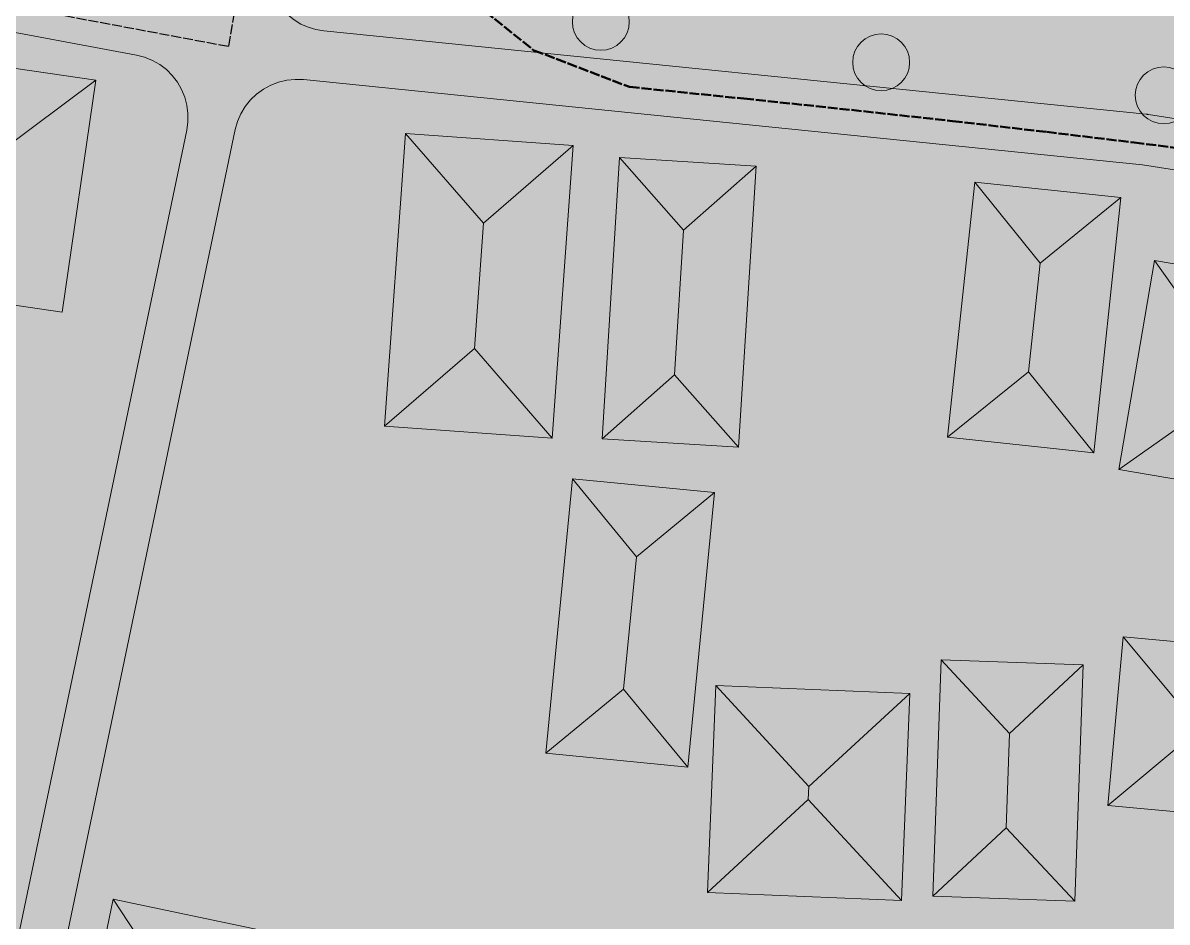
# Model space of a CAD drawing. Header units: metres. Extents: x 305909 to 307171, y 9156037 to 9156671.
# Drawn here: x 306338.6 to 306410.9, y 9156295.6 to 9156352.5 of the extents above; entities that cross this region are included whole.
import ezdxf

# ---------------------------------------------------------------- set-up
doc = ezdxf.new("R2010")
doc.units = ezdxf.units.M
doc.linetypes.add('DASHED2', pattern=[0.762, 0.635, -0.127])
for name, color, linetype, lineweight, true_color in [('B-BANGUNAN_PERMUKIMAN', 7, 'Continuous', 13, 0xf0cd8c), ('B-BAYANGAN', 7, 'Continuous', 0, 0x76786c), ('J-PERKERASAN_JALAN', 7, 'Continuous', 9, 0x989896), ('T-JALUR_WISATA_EDUKASI', 7, 'DASHED2', 50, 0xe66e00), ('T-KLASTER_UMKM_PERLUASAN', 7, 'DASHED2', 25, 0xe6a046), ('V-POHON_PENEDUH', 7, 'Continuous', 13, 0x288232), ('Z-R', 7, 'Continuous', 0, 0xfaf4e6), ('Z-R-UP', 7, 'Continuous', 0, 0xffecc8)]:
    doc.layers.add(name, color=color, linetype=linetype, lineweight=lineweight, true_color=true_color)

# ---------------------------------------------------------------- blocks, each defined once
blk = doc.blocks.new('POHON')
at = {"true_color": 0x347638}
h = blk.add_hatch(color=97, dxfattribs=at)
h.dxf.hatch_style = 1
edge = h.paths.add_edge_path()
edge.add_arc((0, 0), 1, 0, 360)
at = {"true_color": 0x3e843e}
h = blk.add_hatch(color=97, dxfattribs=at)
h.dxf.hatch_style = 1
edge = h.paths.add_edge_path()
edge.add_arc((-0.552, 0.552), 0.32, 0, 360)
h = blk.add_hatch(color=97, dxfattribs=at)
h.dxf.hatch_style = 1
edge = h.paths.add_edge_path()
edge.add_arc((0, 0.78), 0.32, 0, 360)
h = blk.add_hatch(color=97, dxfattribs=at)
h.dxf.hatch_style = 1
edge = h.paths.add_edge_path()
edge.add_arc((0.552, 0.552), 0.32, 0, 360)
at = {"true_color": 0x62a556}
h = blk.add_hatch(color=85, dxfattribs=at)
h.dxf.hatch_style = 1
edge = h.paths.add_edge_path()
edge.add_arc((-0.2, 0.22), 0.55, 0, 360)
at = {"true_color": 0x697060}
h = blk.add_hatch(color=251, dxfattribs=at)
h.dxf.hatch_style = 1
edge = h.paths.add_edge_path()
edge.add_arc((0.38, -0.38), 1, 0, 360)
at = {"true_color": 0x3e843e}
h = blk.add_hatch(color=97, dxfattribs=at)
h.dxf.hatch_style = 1
edge = h.paths.add_edge_path()
edge.add_arc((-0.78, 0), 0.32, 0, 360)
h = blk.add_hatch(color=97, dxfattribs=at)
h.dxf.hatch_style = 1
edge = h.paths.add_edge_path()
edge.add_arc((0.78, 0), 0.32, 0, 360)
h = blk.add_hatch(color=97, dxfattribs=at)
h.dxf.hatch_style = 1
edge = h.paths.add_edge_path()
edge.add_arc((-0.552, -0.552), 0.32, 0, 360)
h = blk.add_hatch(color=97, dxfattribs=at)
h.dxf.hatch_style = 1
edge = h.paths.add_edge_path()
edge.add_arc((0.552, -0.552), 0.32, 0, 360)
h = blk.add_hatch(color=97, dxfattribs=at)
h.dxf.hatch_style = 1
edge = h.paths.add_edge_path()
edge.add_arc((0, -0.78), 0.32, 0, 360)
at = {"color": 99, "lineweight": 9, "true_color": 0x235528}
blk.add_circle((0, 0), 1, dxfattribs=at)

msp = doc.modelspace()

# ---------------------------------------------------------------- hatches: boundary and pattern name
at = {"layer": 'B-BANGUNAN_PERMUKIMAN', "true_color": 0xdb7f57}
h = msp.add_hatch(color=23, dxfattribs=at)
h.dxf.hatch_style = 1
h.paths.add_polyline_path([(306330.512, 9156339.405), (306328.144, 9156339.75), (306318.704, 9156352.416), (306318.704, 9156352.417), (306343.178, 9156348.845), (306330.512, 9156339.405)])
at = {"layer": 'B-BANGUNAN_PERMUKIMAN', "true_color": 0xb06646}
h = msp.add_hatch(color=25, dxfattribs=at)
h.dxf.hatch_style = 1
h.paths.add_polyline_path([(306330.512, 9156339.405), (306343.178, 9156348.845), (306341.038, 9156334.18), (306333.596, 9156335.266), (306330.512, 9156339.405)])
at = {"layer": 'B-BANGUNAN_PERMUKIMAN', "true_color": 0xe6865b}
h = msp.add_hatch(color=23, dxfattribs=at)
h.dxf.hatch_style = 1
h.paths.add_polyline_path([(306362.766, 9156345.481), (306367.69, 9156339.8), (306367.124, 9156331.884), (306361.443, 9156326.961), (306362.766, 9156345.481)])
at = {"layer": 'B-BANGUNAN_PERMUKIMAN', "true_color": 0xe3845a}
h = msp.add_hatch(color=23, dxfattribs=at)
h.dxf.hatch_style = 1
h.paths.add_polyline_path([(306367.69, 9156339.8), (306362.766, 9156345.481), (306373.371, 9156344.724), (306373.371, 9156344.724), (306367.69, 9156339.8)])
at = {"layer": 'B-BANGUNAN_PERMUKIMAN', "true_color": 0xb56948}
h = msp.add_hatch(color=35, dxfattribs=at)
h.dxf.hatch_style = 1
h.paths.add_polyline_path([(306367.124, 9156331.884), (306367.69, 9156339.8), (306373.371, 9156344.724), (306372.048, 9156326.203), (306372.048, 9156326.203), (306367.124, 9156331.884)])
at = {"layer": 'B-BANGUNAN_PERMUKIMAN', "true_color": 0xe6865b}
h = msp.add_hatch(color=23, dxfattribs=at)
h.dxf.hatch_style = 1
h.paths.add_polyline_path([(306380.356, 9156339.36), (306379.784, 9156330.217), (306375.196, 9156326.168), (306375.196, 9156326.169), (306376.307, 9156343.949), (306380.356, 9156339.36)])
at = {"layer": 'B-BANGUNAN_PERMUKIMAN', "true_color": 0xe3845a}
h = msp.add_hatch(color=23, dxfattribs=at)
h.dxf.hatch_style = 1
h.paths.add_polyline_path([(306384.945, 9156343.408), (306380.356, 9156339.36), (306376.307, 9156343.949), (306384.945, 9156343.408)])
at = {"layer": 'B-BANGUNAN_PERMUKIMAN', "true_color": 0xb56948}
h = msp.add_hatch(color=35, dxfattribs=at)
h.dxf.hatch_style = 1
h.paths.add_polyline_path([(306383.834, 9156325.629), (306379.784, 9156330.217), (306380.356, 9156339.36), (306384.945, 9156343.408), (306383.834, 9156325.629)])
at = {"layer": 'B-BANGUNAN_PERMUKIMAN', "true_color": 0xe7865c}
h = msp.add_hatch(color=23, dxfattribs=at)
h.dxf.hatch_style = 1
h.paths.add_polyline_path([(306402.911, 9156337.283), (306402.178, 9156330.397), (306397.058, 9156326.264), (306398.777, 9156342.403), (306402.911, 9156337.283)])
at = {"layer": 'B-BANGUNAN_PERMUKIMAN', "true_color": 0xe2845a}
h = msp.add_hatch(color=23, dxfattribs=at)
h.dxf.hatch_style = 1
h.paths.add_polyline_path([(306402.911, 9156337.283), (306398.777, 9156342.403), (306408.031, 9156341.417), (306402.911, 9156337.283)])
at = {"layer": 'B-BANGUNAN_PERMUKIMAN', "true_color": 0xb46947}
h = msp.add_hatch(color=35, dxfattribs=at)
h.dxf.hatch_style = 1
h.paths.add_polyline_path([(306406.312, 9156325.277), (306402.178, 9156330.397), (306402.911, 9156337.283), (306408.031, 9156341.417), (306408.031, 9156341.417), (306406.312, 9156325.277)])
at = {"layer": 'B-BANGUNAN_PERMUKIMAN', "true_color": 0xe8875c}
h = msp.add_hatch(color=23, dxfattribs=at)
h.dxf.hatch_style = 1
h.paths.add_polyline_path([(306410.148, 9156337.448), (306414.009, 9156332.005), (306413.342, 9156328.08), (306407.899, 9156324.219), (306407.899, 9156324.219), (306410.148, 9156337.448)])
at = {"layer": 'B-BANGUNAN_PERMUKIMAN', "true_color": 0xe18359}
h = msp.add_hatch(color=23, dxfattribs=at)
h.dxf.hatch_style = 1
h.paths.add_polyline_path([(306414.009, 9156332.005), (306410.148, 9156337.448), (306419.452, 9156335.866), (306419.452, 9156335.866), (306414.009, 9156332.005)])
at = {"layer": 'B-BANGUNAN_PERMUKIMAN', "true_color": 0xb86b49}
h = msp.add_hatch(color=35, dxfattribs=at)
h.dxf.hatch_style = 1
h.paths.add_polyline_path([(306367.124, 9156331.884), (306372.048, 9156326.203), (306361.443, 9156326.961), (306367.124, 9156331.884)])
at = {"layer": 'B-BANGUNAN_PERMUKIMAN', "true_color": 0xb96b49}
h = msp.add_hatch(color=35, dxfattribs=at)
h.dxf.hatch_style = 1
h.paths.add_polyline_path([(306402.178, 9156330.397), (306406.312, 9156325.277), (306397.058, 9156326.263), (306397.058, 9156326.264), (306402.178, 9156330.397)])
at = {"layer": 'B-BANGUNAN_PERMUKIMAN', "true_color": 0xb86b49}
h = msp.add_hatch(color=35, dxfattribs=at)
h.dxf.hatch_style = 1
h.paths.add_polyline_path([(306379.784, 9156330.217), (306383.834, 9156325.629), (306375.196, 9156326.168), (306379.784, 9156330.217)])
at = {"layer": 'B-BANGUNAN_PERMUKIMAN', "true_color": 0xba6c4a}
h = msp.add_hatch(color=35, dxfattribs=at)
h.dxf.hatch_style = 1
h.paths.add_polyline_path([(306413.342, 9156328.08), (306417.203, 9156322.637), (306407.899, 9156324.219), (306413.342, 9156328.08)])
at = {"layer": 'B-BANGUNAN_PERMUKIMAN', "true_color": 0xe7865c}
h = msp.add_hatch(color=23, dxfattribs=at)
h.dxf.hatch_style = 1
h.paths.add_polyline_path([(306377.382, 9156318.709), (306376.565, 9156310.333), (306371.637, 9156306.281), (306373.33, 9156323.637), (306377.382, 9156318.709)])
at = {"layer": 'B-BANGUNAN_PERMUKIMAN', "true_color": 0xe2845a}
h = msp.add_hatch(color=23, dxfattribs=at)
h.dxf.hatch_style = 1
h.paths.add_polyline_path([(306382.31, 9156322.761), (306377.382, 9156318.709), (306373.33, 9156323.637), (306373.33, 9156323.637), (306382.31, 9156322.761)])
at = {"layer": 'B-BANGUNAN_PERMUKIMAN', "true_color": 0xb46947}
h = msp.add_hatch(color=35, dxfattribs=at)
h.dxf.hatch_style = 1
h.paths.add_polyline_path([(306380.617, 9156305.405), (306376.565, 9156310.333), (306377.382, 9156318.709), (306382.31, 9156322.761), (306380.617, 9156305.405)])
at = {"layer": 'B-BANGUNAN_PERMUKIMAN', "true_color": 0xe7865c}
h = msp.add_hatch(color=23, dxfattribs=at)
h.dxf.hatch_style = 1
h.paths.add_polyline_path([(306413.011, 9156307.819), (306407.194, 9156302.972), (306407.194, 9156302.972), (306408.164, 9156313.636), (306413.011, 9156307.819)])
at = {"layer": 'B-BANGUNAN_PERMUKIMAN', "true_color": 0xe3845a}
h = msp.add_hatch(color=23, dxfattribs=at)
h.dxf.hatch_style = 1
h.paths.add_polyline_path([(306420.378, 9156312.525), (306414.561, 9156307.678), (306413.011, 9156307.819), (306408.164, 9156313.636), (306420.378, 9156312.525)])
at = {"layer": 'B-BANGUNAN_PERMUKIMAN', "true_color": 0xe6865b}
h = msp.add_hatch(color=23, dxfattribs=at)
h.dxf.hatch_style = 1
h.paths.add_polyline_path([(306400.988, 9156307.529), (306400.776, 9156301.565), (306396.125, 9156297.231), (306396.654, 9156312.18), (306400.988, 9156307.529)])
at = {"layer": 'B-BANGUNAN_PERMUKIMAN', "true_color": 0xe4855a}
h = msp.add_hatch(color=23, dxfattribs=at)
h.dxf.hatch_style = 1
h.paths.add_polyline_path([(306400.988, 9156307.529), (306396.654, 9156312.18), (306405.639, 9156311.862), (306400.988, 9156307.529)])
at = {"layer": 'B-BANGUNAN_PERMUKIMAN', "true_color": 0xb56948}
h = msp.add_hatch(color=35, dxfattribs=at)
h.dxf.hatch_style = 1
h.paths.add_polyline_path([(306405.11, 9156296.913), (306400.776, 9156301.565), (306400.988, 9156307.529), (306405.639, 9156311.862), (306405.639, 9156311.862), (306405.11, 9156296.913)])
at = {"layer": 'B-BANGUNAN_PERMUKIMAN', "true_color": 0xb96b49}
h = msp.add_hatch(color=35, dxfattribs=at)
h.dxf.hatch_style = 1
h.paths.add_polyline_path([(306376.565, 9156310.333), (306380.617, 9156305.405), (306371.637, 9156306.281), (306376.565, 9156310.333)])
at = {"layer": 'B-BANGUNAN_PERMUKIMAN', "true_color": 0xe6865b}
h = msp.add_hatch(color=23, dxfattribs=at)
h.dxf.hatch_style = 1
h.paths.add_polyline_path([(306388.283, 9156304.173), (306388.25, 9156303.354), (306381.863, 9156297.463), (306382.392, 9156310.56), (306382.392, 9156310.56), (306388.283, 9156304.173)])
at = {"layer": 'B-BANGUNAN_PERMUKIMAN', "true_color": 0xe4855a}
h = msp.add_hatch(color=23, dxfattribs=at)
h.dxf.hatch_style = 1
h.paths.add_polyline_path([(306388.283, 9156304.173), (306382.392, 9156310.56), (306394.67, 9156310.064), (306388.283, 9156304.173)])
at = {"layer": 'B-BANGUNAN_PERMUKIMAN', "true_color": 0xb56948}
h = msp.add_hatch(color=35, dxfattribs=at)
h.dxf.hatch_style = 1
h.paths.add_polyline_path([(306394.141, 9156296.967), (306388.25, 9156303.354), (306388.283, 9156304.173), (306394.67, 9156310.064), (306394.141, 9156296.967)])
at = {"layer": 'B-BANGUNAN_PERMUKIMAN', "true_color": 0xb86b49}
h = msp.add_hatch(color=35, dxfattribs=at)
h.dxf.hatch_style = 1
h.paths.add_polyline_path([(306413.011, 9156307.819), (306414.561, 9156307.678), (306419.408, 9156301.862), (306407.194, 9156302.972), (306413.011, 9156307.819)])
at = {"layer": 'B-BANGUNAN_PERMUKIMAN', "true_color": 0xb76a49}
h = msp.add_hatch(color=35, dxfattribs=at)
h.dxf.hatch_style = 1
h.paths.add_polyline_path([(306381.863, 9156297.463), (306381.863, 9156297.463), (306388.25, 9156303.354), (306394.141, 9156296.967), (306381.863, 9156297.463)])
h = msp.add_hatch(color=35, dxfattribs=at)
h.dxf.hatch_style = 1
h.paths.add_polyline_path([(306396.125, 9156297.231), (306396.125, 9156297.231), (306400.776, 9156301.565), (306405.11, 9156296.913), (306396.125, 9156297.231)])
at = {"layer": 'B-BANGUNAN_PERMUKIMAN', "true_color": 0xe9885c}
h = msp.add_hatch(color=23, dxfattribs=at)
h.dxf.hatch_style = 1
h.paths.add_polyline_path([(306344.274, 9156297.044), (306346.245, 9156294.033), (306343.234, 9156292.061), (306343.234, 9156292.061), (306344.274, 9156297.044)])
at = {"layer": 'B-BANGUNAN_PERMUKIMAN', "true_color": 0xe08259}
h = msp.add_hatch(color=23, dxfattribs=at)
h.dxf.hatch_style = 1
h.paths.add_polyline_path([(306353.905, 9156295.033), (306353.905, 9156295.033), (306350.893, 9156293.062), (306346.245, 9156294.033), (306344.274, 9156297.044), (306353.905, 9156295.033)])
at = {"layer": 'B-BAYANGAN', "true_color": 0x76786c}
h = msp.add_hatch(color=8, dxfattribs=at)
h.dxf.hatch_style = 1
h.paths.add_polyline_path([(306343.928, 9156348.095), (306341.788, 9156333.43), (306329.007, 9156335.295), (306327.921, 9156327.854), (306316.228, 9156329.56), (306317.314, 9156337.002), (306319.454, 9156351.667), (306343.928, 9156348.095)])
h = msp.add_hatch(color=8, dxfattribs=at)
h.dxf.hatch_style = 1
h.paths.add_polyline_path([(306374.121, 9156343.974), (306372.798, 9156325.453), (306362.193, 9156326.211), (306363.516, 9156344.732), (306374.121, 9156343.974)])
h = msp.add_hatch(color=8, dxfattribs=at)
h.dxf.hatch_style = 1
h.paths.add_polyline_path([(306385.695, 9156342.659), (306384.584, 9156324.879), (306375.946, 9156325.419), (306377.057, 9156343.199), (306385.695, 9156342.659)])
h = msp.add_hatch(color=8, dxfattribs=at)
h.dxf.hatch_style = 1
h.paths.add_polyline_path([(306408.781, 9156340.667), (306407.062, 9156324.527), (306397.808, 9156325.513), (306399.527, 9156341.653), (306408.781, 9156340.667)])
h = msp.add_hatch(color=8, dxfattribs=at)
h.dxf.hatch_style = 1
h.paths.add_polyline_path([(306420.202, 9156335.116), (306417.953, 9156321.887), (306408.649, 9156323.469), (306410.898, 9156336.698), (306420.202, 9156335.116)])
h = msp.add_hatch(color=8, dxfattribs=at)
h.dxf.hatch_style = 1
h.paths.add_polyline_path([(306383.06, 9156322.011), (306381.367, 9156304.655), (306372.387, 9156305.531), (306374.08, 9156322.887), (306383.06, 9156322.011)])
h = msp.add_hatch(color=8, dxfattribs=at)
h.dxf.hatch_style = 1
h.paths.add_polyline_path([(306421.128, 9156311.775), (306420.158, 9156301.112), (306407.944, 9156302.222), (306408.914, 9156312.886), (306421.128, 9156311.775)])
h = msp.add_hatch(color=8, dxfattribs=at)
h.dxf.hatch_style = 1
h.paths.add_polyline_path([(306406.389, 9156311.112), (306405.86, 9156296.163), (306396.875, 9156296.481), (306397.404, 9156311.43), (306406.389, 9156311.112)])
h = msp.add_hatch(color=8, dxfattribs=at)
h.dxf.hatch_style = 1
h.paths.add_polyline_path([(306395.42, 9156309.314), (306394.891, 9156296.217), (306382.613, 9156296.713), (306383.142, 9156309.81), (306395.42, 9156309.314)])
h = msp.add_hatch(color=8, dxfattribs=at)
h.dxf.hatch_style = 1
h.paths.add_polyline_path([(306354.655, 9156294.283), (306353.615, 9156289.301), (306343.984, 9156291.311), (306345.024, 9156296.294), (306354.655, 9156294.283)])
at = {"layer": 'J-PERKERASAN_JALAN', "true_color": 0x989896}
h = msp.add_hatch(color=252, dxfattribs=at)
h.dxf.hatch_style = 1
h.paths.add_polyline_path([(306211.341, 9156561.319), (306215.693, 9156561.13), (306215.76, 9156561.126), (306215.8, 9156561.123), (306215.867, 9156561.117), (306305.106, 9156551.206), (306305.211, 9156551.196), (306385.831, 9156544.389), (306385.918, 9156544.38), (306385.969, 9156544.374), (306386.055, 9156544.361), (306424.864, 9156537.661), (306424.901, 9156537.654), (306424.922, 9156537.65), (306424.958, 9156537.643), (306453.186, 9156531.689), (306453.481, 9156531.639), (306455.847, 9156531.322), (306456.066, 9156531.299), (306458.588, 9156531.102), (306458.613, 9156531.1), (306499.527, 9156528.16), (306499.548, 9156528.159), (306503.861, 9156527.791), (306503.93, 9156527.784), (306503.97, 9156527.78), (306504.038, 9156527.77), (306508.381, 9156527.098), (306524.104, 9156524.604), (306524.104, 9156521.364), (306507.903, 9156523.933), (306507.888, 9156523.936), (306503.705, 9156524.584), (306503.432, 9156524.616), (306499.323, 9156524.966), (306499.27, 9156524.971), (306458.379, 9156527.908), (306455.69, 9156528.118), (306455.636, 9156528.123), (306455.603, 9156528.127), (306455.548, 9156528.133), (306452.885, 9156528.49), (306452.811, 9156528.501), (306452.767, 9156528.509), (306452.694, 9156528.523), (306424.381, 9156534.494), (306424.236, 9156534.522), (306390.807, 9156540.293), (306390.292, 9156540.348), (306389.774, 9156540.336), (306389.261, 9156540.256), (306388.764, 9156540.112), (306388.289, 9156539.904), (306387.845, 9156539.636), (306387.439, 9156539.314), (306387.079, 9156538.941), (306386.769, 9156538.525), (306386.516, 9156538.073), (306386.324, 9156537.592), (306386.196, 9156537.089), (306373.097, 9156467.337), (306371.27, 9156457.608), (306371.258, 9156457.542), (306354.047, 9156356.618), (306353.994, 9156356.117), (306354.004, 9156355.613), (306354.077, 9156355.115), (306354.213, 9156354.629), (306354.408, 9156354.165), (306354.661, 9156353.729), (306354.966, 9156353.328), (306355.319, 9156352.968), (306355.714, 9156352.656), (306356.146, 9156352.396), (306356.607, 9156352.192), (306357.09, 9156352.048), (306357.587, 9156351.966), (306409.631, 9156346.693), (306409.685, 9156346.687), (306409.717, 9156346.683), (306409.771, 9156346.675), (306440.166, 9156341.92), (306440.608, 9156341.876), (306479.912, 9156340.134), (306480.43, 9156340.144), (306480.943, 9156340.222), (306481.441, 9156340.365), (306481.917, 9156340.572), (306482.362, 9156340.838), (306482.768, 9156341.16), (306483.13, 9156341.531), (306483.441, 9156341.946), (306483.695, 9156342.398), (306483.889, 9156342.879), (306484.019, 9156343.381), (306484.082, 9156343.896), (306484.563, 9156352.101), (306486.641, 9156384.636), (306486.657, 9156384.758), (306486.78, 9156384.758), (306489.513, 9156384.584), (306489.635, 9156384.568), (306489.635, 9156384.445), (306487.559, 9156351.943), (306487.558, 9156351.922), (306487.067, 9156343.551), (306487.07, 9156343.043), (306487.137, 9156342.539), (306487.267, 9156342.048), (306487.458, 9156341.578), (306487.707, 9156341.135), (306488.011, 9156340.728), (306488.363, 9156340.362), (306488.76, 9156340.044), (306489.193, 9156339.779), (306489.656, 9156339.571), (306490.142, 9156339.423), (306490.643, 9156339.338), (306492.503, 9156339.143), (306492.541, 9156339.139), (306492.564, 9156339.136), (306492.602, 9156339.131), (306513.238, 9156336.16), (306513.401, 9156336.139), (306524.104, 9156335.046), (306524.104, 9156331.829), (306512.982, 9156332.966), (306512.941, 9156332.97), (306512.916, 9156332.973), (306512.875, 9156332.979), (306498.863, 9156334.996), (306498.356, 9156335.037), (306497.849, 9156335.012), (306497.349, 9156334.924), (306496.864, 9156334.773), (306496.402, 9156334.562), (306495.97, 9156334.294), (306495.576, 9156333.973), (306495.226, 9156333.605), (306494.925, 9156333.196), (306494.679, 9156332.752), (306494.49, 9156332.28), (306494.364, 9156331.788), (306494.3, 9156331.284), (306494.301, 9156330.776), (306499.491, 9156251.377), (306499.491, 9156251.254), (306499.369, 9156251.238), (306496.637, 9156251.059), (306496.514, 9156251.059), (306496.498, 9156251.181), (306491.167, 9156332.724), (306491.102, 9156333.229), (306490.973, 9156333.721), (306490.782, 9156334.193), (306490.533, 9156334.637), (306490.23, 9156335.046), (306489.877, 9156335.413), (306489.48, 9156335.732), (306489.047, 9156335.998), (306488.582, 9156336.207), (306488.095, 9156336.356), (306487.594, 9156336.441), (306485.258, 9156336.686), (306485.017, 9156336.704), (306446.09, 9156338.429), (306445.584, 9156338.42), (306445.083, 9156338.346), (306444.595, 9156338.21), (306444.129, 9156338.013), (306443.691, 9156337.759), (306443.289, 9156337.452), (306442.928, 9156337.096), (306442.616, 9156336.698), (306442.356, 9156336.263), (306442.153, 9156335.8), (306442.011, 9156335.314), (306441.931, 9156334.814), (306441.915, 9156334.308), (306442.571, 9156313.413), (306442.58, 9156313.248), (306443.283, 9156303.609), (306443.286, 9156303.565), (306443.287, 9156303.544), (306443.288, 9156303.5), (306443.886, 9156283.072), (306443.882, 9156282.949), (306443.759, 9156282.937), (306441.022, 9156282.857), (306440.899, 9156282.862), (306440.888, 9156282.984), (306440.293, 9156303.314), (306440.284, 9156303.488), (306439.581, 9156313.122), (306439.578, 9156313.164), (306439.577, 9156313.184), (306439.576, 9156313.226), (306438.873, 9156335.586), (306438.826, 9156336.086), (306438.716, 9156336.577), (306438.545, 9156337.05), (306438.317, 9156337.498), (306438.034, 9156337.914), (306437.701, 9156338.291), (306437.323, 9156338.623), (306436.907, 9156338.906), (306436.458, 9156339.133), (306435.985, 9156339.303), (306435.494, 9156339.412), (306409.399, 9156343.494), (306409.184, 9156343.522), (306356.316, 9156348.878), (306355.783, 9156348.897), (306355.253, 9156348.844), (306354.735, 9156348.722), (306354.238, 9156348.531), (306353.77, 9156348.276), (306353.34, 9156347.962), (306352.956, 9156347.593), (306352.624, 9156347.176), (306352.351, 9156346.719), (306352.141, 9156346.23), (306351.997, 9156345.717), (306341.11, 9156293.6), (306341.085, 9156293.468), (306330.918, 9156235.039), (306330.908, 9156234.979), (306329.587, 9156226.644), (306329.547, 9156226.286), (306329.002, 9156218.17), (306329.001, 9156218.146), (306326.612, 9156189.443), (306326.594, 9156189.321), (306326.471, 9156189.324), (306323.742, 9156189.551), (306323.62, 9156189.569), (306323.622, 9156189.692), (306326.007, 9156218.339), (306326.011, 9156218.403), (306326.567, 9156226.689), (306326.575, 9156226.779), (306326.58, 9156226.824), (306326.592, 9156226.913), (306327.95, 9156235.479), (306327.954, 9156235.502), (306338.142, 9156294.057), (306338.148, 9156294.09), (306338.151, 9156294.106), (306338.158, 9156294.139), (306348.925, 9156345.68), (306348.998, 9156346.205), (306349.002, 9156346.735), (306348.936, 9156347.261), (306348.8, 9156347.774), (306348.598, 9156348.264), (306348.333, 9156348.723), (306348.01, 9156349.143), (306347.634, 9156349.517), (306347.211, 9156349.837), (306346.75, 9156350.099), (306346.259, 9156350.298), (306345.745, 9156350.43), (306324.834, 9156354.345), (306324.271, 9156354.41), (306279.508, 9156356.343), (306211.341, 9156359.746), (306211.341, 9156362.949), (306279.625, 9156359.541), (306279.652, 9156359.54), (306324.736, 9156357.593), (306324.877, 9156357.581), (306324.962, 9156357.572), (306325.102, 9156357.551), (306346.36, 9156353.57), (306346.885, 9156353.507), (306347.414, 9156353.514), (306347.937, 9156353.591), (306348.445, 9156353.736), (306348.93, 9156353.947), (306349.383, 9156354.219), (306349.796, 9156354.55), (306350.161, 9156354.931), (306350.473, 9156355.358), (306350.727, 9156355.822), (306350.917, 9156356.315), (306351.04, 9156356.829), (306367.345, 9156452.444), (306367.4, 9156452.978), (306367.382, 9156453.515), (306367.293, 9156454.044), (306367.134, 9156454.557), (306366.908, 9156455.044), (306366.618, 9156455.496), (306366.271, 9156455.905), (306365.872, 9156456.264), (306365.428, 9156456.566), (306364.948, 9156456.806), (306364.44, 9156456.98), (306363.913, 9156457.084), (306328.417, 9156461.659), (306307.102, 9156464.447), (306307.086, 9156464.449), (306307.041, 9156464.456), (306243.125, 9156474.305), (306242.61, 9156474.35), (306242.093, 9156474.329), (306241.583, 9156474.241), (306241.089, 9156474.088), (306240.619, 9156473.873), (306240.18, 9156473.598), (306239.781, 9156473.27), (306239.427, 9156472.892), (306239.125, 9156472.472), (306238.879, 9156472.017), (306235.863, 9156465.428), (306235.816, 9156465.333), (306235.721, 9156465.173), (306235.626, 9156465.045), (306235.517, 9156464.929), (306235.377, 9156464.807), (306235.291, 9156464.744), (306234.104, 9156463.916), (306234.011, 9156463.855), (306233.816, 9156463.749), (306233.715, 9156463.704), (306232.243, 9156463.105), (306232.16, 9156463.073), (306232.012, 9156463.028), (306231.882, 9156463), (306231.728, 9156462.982), (306231.639, 9156462.977), (306225.305, 9156462.777), (306225.175, 9156462.777), (306225.11, 9156462.78), (306224.979, 9156462.788), (306217.294, 9156463.552), (306217.186, 9156463.566), (306217.132, 9156463.574), (306217.025, 9156463.594), (306211.341, 9156464.792), (306211.341, 9156467.858), (306217.404, 9156466.58), (306217.834, 9156466.513), (306224.983, 9156465.803), (306225.505, 9156465.785), (306230.354, 9156465.938), (306230.906, 9156465.994), (306231.444, 9156466.125), (306231.96, 9156466.33), (306232.442, 9156466.604), (306232.881, 9156466.943), (306233.27, 9156467.338), (306233.6, 9156467.784), (306233.865, 9156468.271), (306237.161, 9156475.469), (306237.205, 9156475.561), (306237.295, 9156475.714), (306237.385, 9156475.836), (306237.487, 9156475.949), (306237.6, 9156476.051), (306237.743, 9156476.156), (306237.829, 9156476.21), (306239.166, 9156476.996), (306239.245, 9156477.041), (306239.389, 9156477.108), (306239.517, 9156477.155), (306239.67, 9156477.196), (306239.759, 9156477.213), (306241.459, 9156477.502), (306241.565, 9156477.517), (306241.752, 9156477.529), (306241.939, 9156477.52), (306242.045, 9156477.507), (306307.452, 9156467.428), (306307.542, 9156467.415), (306328.795, 9156464.635), (306328.802, 9156464.634), (306364.829, 9156459.991), (306365.332, 9156459.958), (306365.835, 9156459.989), (306366.33, 9156460.083), (306366.81, 9156460.238), (306367.266, 9156460.452), (306367.692, 9156460.722), (306368.08, 9156461.044), (306368.425, 9156461.412), (306368.721, 9156461.82), (306368.963, 9156462.262), (306369.147, 9156462.731), (306369.271, 9156463.22), (306370.149, 9156467.89), (306383.124, 9156536.986), (306383.186, 9156537.496), (306383.182, 9156538.011), (306383.112, 9156538.52), (306382.978, 9156539.016), (306382.781, 9156539.491), (306382.525, 9156539.937), (306382.213, 9156540.346), (306381.852, 9156540.712), (306381.447, 9156541.028), (306381.004, 9156541.29), (306380.532, 9156541.493), (306380.037, 9156541.634), (306379.529, 9156541.71), (306304.881, 9156548.012), (306304.855, 9156548.015), (306304.839, 9156548.016), (306304.813, 9156548.019), (306215.667, 9156557.919), (306215.399, 9156557.94), (306211.341, 9156558.116), (306211.341, 9156561.319)])
at = {"layer": 'Z-R', "true_color": 0xe2eacc}
h = msp.add_hatch(color=254, dxfattribs=at)
h.dxf.hatch_style = 1
h.paths.add_polyline_path([(306499.604, 9156305.811), (306466.679, 9156301.994), (306472.882, 9156235.666), (306497.912, 9156229.062), (306526.804, 9156228.986), (306531.575, 9156219.919), (306532.491, 9156127.582), (306486.314, 9156132.333), (306393.989, 9156155.199), (306332.726, 9156171.593), (306288.72, 9156190.576), (306246.009, 9156220.776), (306216.24, 9156242.779), (306193.374, 9156263.487), (306160.586, 9156296.707), (306133.406, 9156338.556), (306127.354, 9156361.253), (306094.195, 9156358.842), (306090.504, 9156366.668), (306061.399, 9156428.371), (306035.152, 9156500.205), (306017.705, 9156550.308), (306008.214, 9156577.564), (306141.306, 9156568.881), (306165.696, 9156567.29), (306165.696, 9156567.29), (306200.223, 9156564.074), (306291.75, 9156555.548), (306369.455, 9156545.532), (306471.945, 9156528.538), (306458.481, 9156529.505), (306455.788, 9156529.715), (306453.061, 9156530.08), (306440, 9156532.835), (306440, 9156532.835), (306440, 9156532.835), (306440, 9156532.835), (306424.61, 9156536.081), (306424.61, 9156536.081), (306385.74, 9156542.791), (306385.74, 9156542.791), (306305.003, 9156549.608), (306305.003, 9156549.608), (306215.657, 9156559.53), (306215.657, 9156559.53), (306186.122, 9156560.815), (306186.122, 9156560.815), (306160.523, 9156563.133), (306160.523, 9156563.133), (306119.178, 9156567.786), (306119.178, 9156567.786), (306039.052, 9156573.455), (306039.052, 9156573.455), (306033.081, 9156573.806), (306033.081, 9156573.806), (306033.081, 9156573.806), (306051.45, 9156523.215), (306051.451, 9156523.214), (306060.206, 9156485.254), (306060.206, 9156485.254), (306060.207, 9156485.254), (306057.483, 9156485.596), (306070.599, 9156438.472), (306116.984, 9156440.275), (306147.963, 9156437.914), (306199.856, 9156410.566), (306230.346, 9156409.784), (306281.946, 9156409.003), (306338.236, 9156402.748), (306341.903, 9156461.433), (306341.903, 9156461.433), (306341.904, 9156461.433), (306343.891, 9156461.177), (306340.232, 9156402.624), (306340.209, 9156402.422), (306340.166, 9156402.225), (306340.103, 9156402.033), (306340.021, 9156401.848), (306339.921, 9156401.672), (306339.804, 9156401.507), (306339.67, 9156401.355), (306339.522, 9156401.217), (306339.361, 9156401.095), (306339.188, 9156400.99), (306339.006, 9156400.902), (306338.815, 9156400.834), (306338.619, 9156400.785), (306338.419, 9156400.757), (306338.217, 9156400.748), (306338.015, 9156400.76), (306281.82, 9156407.004), (306230.316, 9156407.785), (306230.295, 9156407.785), (306199.805, 9156408.567), (306199.621, 9156408.58), (306199.44, 9156408.61), (306199.262, 9156408.656), (306199.09, 9156408.719), (306198.923, 9156408.797), (306147.397, 9156435.951), (306116.947, 9156438.272), (306078.606, 9156436.782), (306089.35, 9156410.909), (306109.34, 9156371.439), (306114.245, 9156367.345), (306121.798, 9156366.048), (306134.087, 9156364.483), (306186.355, 9156362.595), (306279.564, 9156357.942), (306324.738, 9156355.991), (306351.562, 9156350.968), (306360, 9156400.449), (306360, 9156400.449), (306360, 9156380), (306360, 9156380), (306360, 9156380), (306440, 9156380), (306440, 9156380), (306440, 9156380), (306440, 9156340.326), (306440.226, 9156340.291), (306485.257, 9156338.295), (306492.355, 9156337.55), (306513.124, 9156334.559), (306536.031, 9156332.219), (306560, 9156329.629), (306560, 9156512.617), (306572.178, 9156510.306), (306677.166, 9156490.276), (306677.166, 9156490.276), (306764.133, 9156475.064), (306735.941, 9156145.416), (306694.109, 9156139.201), (306694.292, 9156206.558), (306623.212, 9156213.87), (306624.289, 9156242.595), (306556.388, 9156238.052), (306554.003, 9156281.952), (306509.625, 9156279.089), (306499.604, 9156305.811)])
at = {"layer": 'Z-R-UP', "true_color": 0xeee8c4}
h = msp.add_hatch(color=254, dxfattribs=at)
h.dxf.hatch_style = 1
h.paths.add_polyline_path([(306089.35, 9156410.909), (306078.606, 9156436.782), (306116.947, 9156438.272), (306147.397, 9156435.951), (306198.923, 9156408.797), (306199.09, 9156408.719), (306199.262, 9156408.656), (306199.44, 9156408.61), (306199.621, 9156408.58), (306199.805, 9156408.567), (306230.295, 9156407.785), (306230.316, 9156407.785), (306281.82, 9156407.004), (306338.015, 9156400.76), (306338.217, 9156400.748), (306338.419, 9156400.757), (306338.619, 9156400.785), (306338.815, 9156400.834), (306339.006, 9156400.902), (306339.188, 9156400.99), (306339.361, 9156401.095), (306339.522, 9156401.217), (306339.67, 9156401.355), (306339.804, 9156401.507), (306339.921, 9156401.672), (306340.021, 9156401.848), (306340.103, 9156402.033), (306340.166, 9156402.225), (306340.209, 9156402.422), (306340.232, 9156402.624), (306343.891, 9156461.177), (306368.635, 9156457.988), (306369.777, 9156457.841), (306369.778, 9156457.841), (306369.779, 9156457.84), (306369.78, 9156457.84), (306369.78, 9156457.84), (306369.781, 9156457.839), (306369.782, 9156457.838), (306369.783, 9156457.838), (306369.783, 9156457.837), (306369.784, 9156457.836), (306369.784, 9156457.835), (306369.785, 9156457.834), (306369.785, 9156457.833), (306369.785, 9156457.832), (306369.785, 9156457.831), (306369.785, 9156457.83), (306369.785, 9156457.829), (306369.746, 9156457.601), (306360, 9156400.45), (306360, 9156400.449), (306351.562, 9156350.968), (306324.738, 9156355.991), (306279.564, 9156357.942), (306186.355, 9156362.595), (306134.087, 9156364.483), (306121.798, 9156366.048), (306114.245, 9156367.345), (306109.34, 9156371.439), (306089.35, 9156410.909)])

# ---------------------------------------------------------------- linework, layer by layer
at = {"layer": 'B-BANGUNAN_PERMUKIMAN', "color": 17, "lineweight": 9, "true_color": 0x71422d}
for p, q in [((306343.178, 9156348.845), (306330.512, 9156339.405)), ((306362.766, 9156345.481), (306367.69, 9156339.8)), ((306373.371, 9156344.724), (306367.69, 9156339.8)), ((306376.307, 9156343.949), (306380.356, 9156339.36)), ((306384.945, 9156343.408), (306380.356, 9156339.36)), ((306398.777, 9156342.403), (306402.911, 9156337.283)), ((306408.031, 9156341.417), (306402.911, 9156337.283)), ((306367.69, 9156339.8), (306367.124, 9156331.884)), ((306379.784, 9156330.217), (306380.356, 9156339.36)), ((306402.178, 9156330.397), (306402.911, 9156337.283)), ((306410.148, 9156337.448), (306414.009, 9156332.005)), ((306361.443, 9156326.961), (306367.124, 9156331.884)), ((306372.048, 9156326.203), (306367.124, 9156331.884)), ((306397.058, 9156326.264), (306402.178, 9156330.397)), ((306406.312, 9156325.277), (306402.178, 9156330.397)), ((306375.196, 9156326.168), (306379.784, 9156330.217)), ((306383.834, 9156325.629), (306379.784, 9156330.217)), ((306407.899, 9156324.219), (306413.342, 9156328.08)), ((306373.33, 9156323.637), (306377.382, 9156318.709)), ((306382.31, 9156322.761), (306377.382, 9156318.709)), ((306376.565, 9156310.333), (306377.382, 9156318.709)), ((306408.164, 9156313.636), (306413.011, 9156307.819)), ((306396.654, 9156312.18), (306400.988, 9156307.529)), ((306405.639, 9156311.862), (306400.988, 9156307.529)), ((306371.637, 9156306.281), (306376.565, 9156310.333)), ((306380.617, 9156305.405), (306376.565, 9156310.333)), ((306382.392, 9156310.56), (306388.283, 9156304.173)), ((306394.67, 9156310.064), (306388.283, 9156304.173)), ((306400.988, 9156307.529), (306400.776, 9156301.565)), ((306407.194, 9156302.972), (306413.011, 9156307.819)), ((306388.283, 9156304.173), (306388.25, 9156303.354)), ((306381.863, 9156297.463), (306388.25, 9156303.354)), ((306394.141, 9156296.967), (306388.25, 9156303.354)), ((306396.125, 9156297.231), (306400.776, 9156301.565)), ((306405.11, 9156296.913), (306400.776, 9156301.565)), ((306344.274, 9156297.044), (306346.245, 9156294.033))]:
    msp.add_line(p, q, dxfattribs=at)
at = {"layer": 'B-BANGUNAN_PERMUKIMAN', "color": 17, "lineweight": 13, "true_color": 0x71422d}
for points in [[(306343.178, 9156348.845), (306341.038, 9156334.18), (306328.257, 9156336.045), (306327.171, 9156328.604), (306315.478, 9156330.31), (306316.564, 9156337.752), (306318.704, 9156352.417), (306343.178, 9156348.845)], [(306373.371, 9156344.724), (306372.048, 9156326.203), (306361.443, 9156326.961), (306362.766, 9156345.482), (306373.371, 9156344.724)], [(306384.945, 9156343.409), (306383.834, 9156325.629), (306375.196, 9156326.169), (306376.307, 9156343.949), (306384.945, 9156343.409)], [(306408.031, 9156341.417), (306406.312, 9156325.277), (306397.058, 9156326.263), (306398.777, 9156342.403), (306408.031, 9156341.417)], [(306419.452, 9156335.866), (306417.203, 9156322.637), (306407.899, 9156324.219), (306410.148, 9156337.448), (306419.452, 9156335.866)], [(306382.31, 9156322.761), (306380.617, 9156305.405), (306371.637, 9156306.281), (306373.33, 9156323.637), (306382.31, 9156322.761)], [(306420.378, 9156312.525), (306419.408, 9156301.862), (306407.194, 9156302.972), (306408.164, 9156313.636), (306420.378, 9156312.525)], [(306405.639, 9156311.862), (306405.11, 9156296.913), (306396.125, 9156297.231), (306396.654, 9156312.18), (306405.639, 9156311.862)], [(306394.67, 9156310.064), (306394.141, 9156296.967), (306381.863, 9156297.463), (306382.392, 9156310.56), (306394.67, 9156310.064)], [(306353.905, 9156295.033), (306352.865, 9156290.051), (306343.234, 9156292.061), (306344.274, 9156297.044), (306353.905, 9156295.033)]]:
    msp.add_lwpolyline(points, close=True, dxfattribs=at)
at = {"layer": 'J-PERKERASAN_JALAN', "color": 251, "lineweight": 13, "true_color": 0x6c6c6a}
for points in [[(306371.258, 9156457.542), (306354.047, 9156356.618), (306353.994, 9156356.117), (306354.004, 9156355.613), (306354.077, 9156355.115), (306354.213, 9156354.629), (306354.408, 9156354.165), (306354.661, 9156353.729), (306354.966, 9156353.328), (306355.319, 9156352.968), (306355.714, 9156352.656), (306356.146, 9156352.396), (306356.607, 9156352.192), (306357.09, 9156352.048), (306357.587, 9156351.966), (306409.631, 9156346.693), (306409.685, 9156346.687), (306409.717, 9156346.683), (306409.771, 9156346.675), (306440.166, 9156341.92)], [(306327.954, 9156235.502), (306338.142, 9156294.057), (306338.148, 9156294.09), (306338.151, 9156294.106), (306338.158, 9156294.139), (306348.925, 9156345.68), (306348.998, 9156346.205), (306349.002, 9156346.735), (306348.936, 9156347.261), (306348.8, 9156347.774), (306348.598, 9156348.264), (306348.333, 9156348.723), (306348.01, 9156349.143), (306347.634, 9156349.517), (306347.211, 9156349.837), (306346.75, 9156350.099), (306346.259, 9156350.298), (306345.745, 9156350.43), (306324.834, 9156354.345), (306324.271, 9156354.41), (306279.508, 9156356.343), (306186.314, 9156360.995), (306186.259, 9156360.997), (306134.074, 9156362.883)], [(306435.494, 9156339.412), (306409.399, 9156343.494), (306409.184, 9156343.522), (306356.316, 9156348.878), (306355.783, 9156348.897), (306355.253, 9156348.844), (306354.735, 9156348.722), (306354.238, 9156348.531), (306353.77, 9156348.276), (306353.34, 9156347.962), (306352.956, 9156347.593), (306352.624, 9156347.176), (306352.351, 9156346.719), (306352.141, 9156346.23), (306351.997, 9156345.717), (306341.11, 9156293.6), (306341.085, 9156293.468), (306330.918, 9156235.039)]]:
    msp.add_lwpolyline(points, dxfattribs=at)
at = {"layer": 'T-JALUR_WISATA_EDUKASI'}
msp.add_lwpolyline([(306368.375, 9156449.319), (306367.125, 9156442.031), (306365.619, 9156433.228), (306363.856, 9156422.909), (306361.838, 9156411.075), (306359.562, 9156397.725), (306358.477, 9156385.952), (306358.58, 9156375.755), (306359.872, 9156367.134), (306362.353, 9156360.091), (306366.023, 9156354.623), (306370.883, 9156350.733), (306376.931, 9156348.419), (306384.169, 9156347.681), (306390.981, 9156346.961), (306397.369, 9156346.258), (306403.331, 9156345.572), (306408.869, 9156344.903), (306413.981, 9156344.252)], dxfattribs=at)
at = {"layer": 'T-KLASTER_UMKM_PERLUASAN'}
msp.add_lwpolyline([(306369.746, 9156457.601), (306360, 9156400.45), (306360, 9156400.449), (306351.562, 9156350.968), (306324.738, 9156355.991), (306279.564, 9156357.942), (306186.355, 9156362.595), (306134.087, 9156364.483)], dxfattribs=at)

# ---------------------------------------------------------------- block references
at = {"layer": 'V-POHON_PENEDUH', "xscale": 1.8, "yscale": 1.8}
for p in [(306375.12, 9156352.538), (306392.857, 9156349.974), (306410.736, 9156347.891)]:
    msp.add_blockref('POHON', p, dxfattribs=at)

doc.saveas('drawing.dxf')
